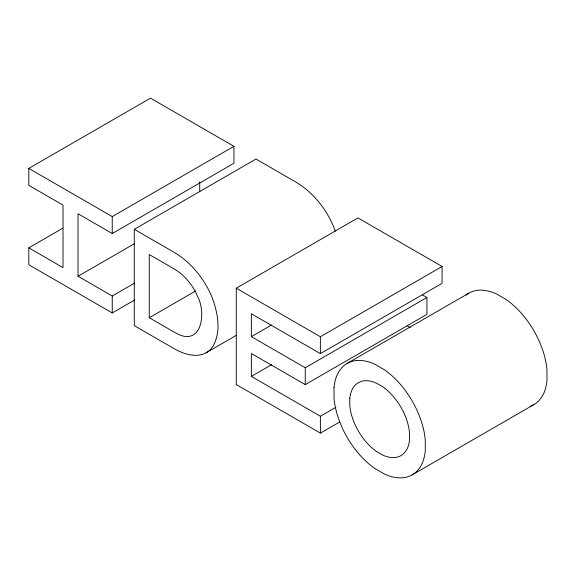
<?xml version="1.0" encoding="UTF-8"?>
<svg xmlns="http://www.w3.org/2000/svg" width="576" height="576" viewBox="0 0 576 576"><rect width="100%" height="100%" fill="white"/><g stroke="black" fill="none" stroke-linecap="round" stroke-linejoin="round"><path stroke-width="0.86" d="M134.726 299.966L112.248 312.948L28.8 264.766L28.8 247.831L63.014 267.588L63.014 205.099L28.8 185.342L28.8 168.408L150.494 98.15L233.942 146.326L233.942 163.26L112.248 233.518L78.026 213.761L78.026 276.257L112.248 296.014L134.726 283.032M28.8 247.831L62.906 228.146M28.8 168.408L112.248 216.583L233.942 146.326M236.282 335.376L206.05 352.829C196.099 358.099 184.284 354.211 175.061 349.207L134.287 325.67L134.287 229.313L255.982 159.048L295.949 182.124C309.046 189.943 319.759 201.406 327.506 214.488A56.016 32.342 60 0 1 334.735 229.716L335.225 231.199M78.026 276.257L134.611 243.59M149.249 317.736L174.55 332.338C201.391 348.66 206.935 313.538 197.381 295.963A34.582 19.966 60 0 0 192.319 286.488C187.675 279.446 181.555 273.362 174.312 269.006L149.249 254.534L149.249 317.736L195.761 290.88M339.761 421.92L320.378 433.109L236.261 384.545L236.261 288.187L357.955 217.922L442.08 266.486L442.08 283.356L320.378 353.614L251.352 313.762L251.352 336.643L305.237 367.754L426.931 297.49L426.931 314.359L305.237 384.617L251.352 353.513L251.352 376.387L320.378 416.246L335.88 407.29M251.352 336.643L271.505 325.008M251.352 376.387L271.505 364.752M236.261 288.187L320.378 336.751L442.08 266.486M347.227 363.37L468.922 293.105M412.07 474.926L533.765 404.669M422.309 294.826L426.931 297.49M407.174 325.829L410.278 327.622M134.287 229.313L174.247 252.382C187.351 260.208 198.058 271.67 205.812 284.753A56.016 32.342 60 0 1 213.034 299.974C218.074 314.525 221.026 331.906 213.134 345.996A55.49 32.04 60 0 1 206.05 352.829M320.378 336.751L320.378 353.614M320.378 416.246L320.378 433.109M305.237 367.754L305.237 384.617M199.728 181.894L199.728 191.714M112.248 216.583L112.248 233.518M112.248 296.014L112.248 312.948M465.962 295.121A64.901 37.469 60 0 1 496.656 294.041L506.03 299.448A64.915 37.476 60 0 1 539.366 341.539L541.663 347.184A63.346 36.576 60 0 1 546.962 369.871L546.962 380.592A63.317 36.554 60 0 1 541.663 397.152L539.366 400.147A64.922 37.483 60 0 1 530.51 406.174M334.037 387.461L334.037 398.174A63.324 36.562 60 0 0 339.329 420.854L341.626 426.499A64.908 37.476 60 0 0 374.962 468.576L384.336 473.998A64.922 37.483 60 0 0 417.672 470.405L419.969 467.41A63.317 36.554 60 0 0 425.268 450.85L425.268 440.129A63.346 36.576 60 0 0 419.969 417.449L417.672 411.797A64.915 37.476 60 0 0 384.336 369.713L374.962 364.298A64.901 37.469 60 0 0 341.626 367.891L339.329 370.894A63.36 36.583 60 0 0 334.03 387.461M349.783 398.398L349.783 405.418A41.45 23.933 60 0 0 353.254 420.264L354.751 423.965A42.509 24.545 60 0 0 376.582 451.512L382.716 455.062A42.509 24.545 60 0 0 404.539 452.707L406.044 450.749A41.443 23.926 60 0 0 409.514 439.906L409.514 432.886A41.494 23.962 60 0 0 406.044 418.032L404.539 414.331A42.502 24.538 60 0 0 382.716 386.77L376.582 383.227A42.502 24.538 60 0 0 354.751 385.589L353.254 387.547A41.501 23.962 60 0 0 349.783 398.398"/></g></svg>
